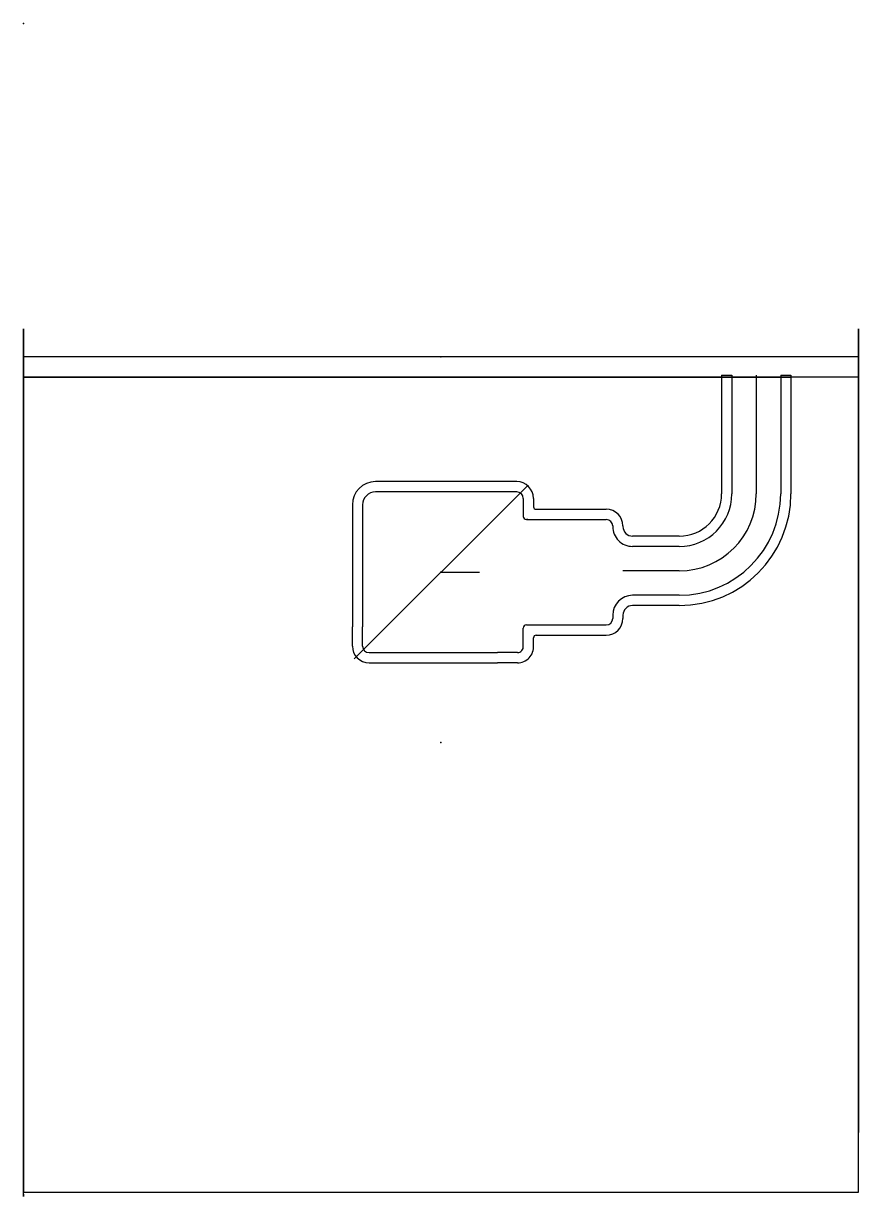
# Model space of a CAD drawing. Header units: centimetres. Extents: x -3.25 to 3.25, y -3.53 to 5.6.
import ezdxf

# ---------------------------------------------------------------- set-up
doc = ezdxf.new("R2010")
doc.units = ezdxf.units.CM
doc.header["$MEASUREMENT"] = 0
for name, color, linetype in [('Base_Base', 7, 'Continuous'), ('Base_Base side view', 7, 'Continuous'), ('Base_Cord hole', 7, 'Continuous'), ('Base_Sketch9', 7, 'Continuous'), ('Base_Switch Holder', 7, 'Continuous'), ('Low Profile Switch v18_Sketch1', 7, 'Continuous'), ('Top_Sketch1', 7, 'Continuous'), ('Top_Sketch2', 7, 'Continuous'), ('Top_Sketch3', 7, 'Continuous')]:
    doc.layers.add(name, color=color, linetype=linetype)

# ---------------------------------------------------------------- blocks, each defined once
blk = doc.blocks.new('Base')
at = {"layer": 'Base_Base'}
for p, q in [((3.25, 3), (-3.25, 3)), ((-3.25, 3), (-3.25, -3.5)), ((3.25, -3.5), (3.25, 3)), ((-3.25, -3.5), (3.25, -3.5))]:
    blk.add_line(p, q, dxfattribs=at)
for p in [(0, 3), (0, 0), (0, 0)]:
    blk.add_point(p, dxfattribs=at)
at = {"layer": 'Base_Base side view'}
for p, q in [((-3.25, 3, 0.7844), (-3.25, 2.8422, 0.7873)), ((-3.25, 3, 0.9394), (-3.25, 3, 0.7844)), ((-3.25, 2.8422, 0.22), (-3.25, 3, 0.22)), ((-3.25, 3, 0.9394), (-3.25, 3, 0.22)), ((-3.25, 2.8422, 0.94), (-3.25, 2.8422, 0.8562)), ((-3.25, 2.8422, 0.94), (-3.25, 2.8422, 0.22))]:
    blk.add_line(p, q, dxfattribs=at)
at = {"layer": 'Base_Base side view', "extrusion": (-1, -5.55112e-16, 0)}
blk.add_arc((-2.9217, 1.0959, 3.25), 0.175, 297.02224, 243.415, dxfattribs=at)
at = {"layer": 'Base_Base side view'}
for p in [(-3.25, 3, 0.22), (-3.25, 0)]:
    blk.add_point(p, dxfattribs=at)
at = {"layer": 'Base_Cord hole'}
for p, q in [((3.25, 2.8422, 0.94), (-3.25, 2.8422, 0.94)), ((-3.25, 2.8422, 0.22), (2.1842, 2.8422, 0.22)), ((-3.25, 2.8422, 0.94), (-3.25, 2.8422, 0.22)), ((2.1842, 2.8422, 0.22), (2.1842, 2.8422, 0.62)), ((2.1842, 2.8422, 0.62), (2.2641, 2.8422, 0.62)), ((2.2641, 2.8422, 0.22), (2.6442, 2.8422, 0.62)), ((2.2641, 2.8422, 0.62), (2.2641, 2.8422, 0.22)), ((2.2641, 2.8422, 0.22), (2.6442, 2.8422, 0.22)), ((2.6442, 2.8422, 0.22), (2.2641, 2.8422, 0.62)), ((2.6442, 2.8422, 0.22), (2.6442, 2.8422, 0.62)), ((2.6442, 2.8422, 0.62), (2.7242, 2.8422, 0.62)), ((2.7242, 2.8422, 0.62), (2.7242, 2.8422, 0.22)), ((3.25, 2.8422, 0.22), (3.25, 2.8422, 0.94))]:
    blk.add_line(p, q, dxfattribs=at)
at = {"layer": 'Base_Cord hole', "extrusion": (5.46571e-16, -1, 0)}
blk.add_circle((2.4542, 0.42, -2.8422), 0.19, dxfattribs=at)
at = {"layer": 'Base_Cord hole'}
for p in [(0, 2.8422), (2.4542, 2.8422, 0.42)]:
    blk.add_point(p, dxfattribs=at)
at = {"layer": 'Base_Sketch9'}
for p, q in [((3.25, 2.8932, 1.2451), (3.25, -3.0347, 0.7192)), ((3.25, -3.0153, 0.5001), (3.25, 2.6247, 1.0005)), ((3.25, -3.0347, 0.7192), (3.25, -3.0153, 0.5001))]:
    blk.add_line(p, q, dxfattribs=at)
at = {"layer": 'Base_Sketch9', "extrusion": (1, 3.55271e-16, 0)}
blk.add_arc((2.9197, 0.9463, 3.25), 0.3, 169.60387, 95.06988, dxfattribs=at)
at = {"layer": 'Base_Sketch9'}
blk.add_point((3.25, 0), dxfattribs=at)
at = {"layer": 'Base_Switch Holder'}
for p, q in [((-3.25, 3, 0.22), (-3.25, -3.5, 0.22)), ((3.25, 3, 0.22), (-3.25, 3, 0.22)), ((-3.25, 3, 0.22), (-3.25, 2.8488, 0.22)), ((3.25, -3.5, 0.22), (3.25, 3, 0.22)), ((2.1842, 2.8595, 0.22), (2.1842, 1.9357, 0.22)), ((2.1842, 2.8595, 0.22), (2.2641, 2.8595, 0.22)), ((2.2641, 2.8595, 0.22), (2.2641, 1.9357, 0.22)), ((2.4542, 2.8595, 0.22), (2.4542, 1.9357, 0.22)), ((2.6442, 2.8595, 0.22), (2.6442, 1.9357, 0.22)), ((2.6442, 2.8595, 0.22), (2.7242, 2.8595, 0.22)), ((2.7242, 2.8595, 0.22), (2.7242, 1.9357, 0.22)), ((0.44, 2.0299, 0.22), (-0.51, 2.0299, 0.22)), ((0.44, 2.0299, 0.22), (0.44, 2.0299, 0.22)), ((0.59, 2.0299, 0.22), (0.44, 2.0299, 0.22)), ((0.44, 2.0299, 0.22), (0.44, 2.0299, 0.22)), ((-0.675, 0.6501, 0.22), (0.675, 1.9999, 0.22)), ((0.44, 1.9499, 0.22), (-0.51, 1.9499, 0.22)), ((0.59, 1.9499, 0.22), (0.44, 1.9499, 0.22)), ((0.44, 1.9499, 0.22), (0.44, 1.9499, 0.22)), ((-0.69, 1.8499, 0.22), (-0.69, 1.7499, 0.22)), ((-0.61, 1.8499, 0.22), (-0.61, 1.7499, 0.22)), ((0.64, 1.8999, 0.22), (0.64, 1.7599, 0.22)), ((0.72, 1.8999, 0.22), (0.72, 1.8349, 0.22)), ((-0.69, 1.7499, 0.22), (-0.69, 0.8999, 0.22)), ((-0.61, 1.7499, 0.22), (-0.61, 0.8999, 0.22)), ((0.675, 1.7349, 0.22), (0.665, 1.7349, 0.22)), ((0.665, 1.7349, 0.22), (1.2863, 1.7349, 0.22)), ((0.74, 1.8149, 0.22), (1.2863, 1.8149, 0.22)), ((1.3363, 1.6849, 0.22), (1.3363, 1.6808, 0.22)), ((1.4163, 1.6849, 0.22), (1.4163, 1.6807, 0.22)), ((1.8542, 1.6057, 0.22), (1.4913, 1.6057, 0.22)), ((1.8542, 1.5258, 0.22), (1.4913, 1.5258, 0.22)), ((0, 1.325, 0.22), (0.3, 1.325, 0.22)), ((1.8542, 1.3357, 0.22), (1.4163, 1.3357, 0.22)), ((1.8542, 1.1457, 0.22), (1.4913, 1.1457, 0.22)), ((1.8542, 1.0657, 0.22), (1.4913, 1.0657, 0.22)), ((0.665, 0.9151, 0.22), (1.2863, 0.9151, 0.22)), ((1.3363, 0.9907, 0.22), (1.3363, 0.9651, 0.22)), ((1.4163, 0.9907, 0.22), (1.4163, 0.9651, 0.22)), ((-0.69, 0.7499, 0.22), (-0.69, 0.8999, 0.22)), ((-0.61, 0.7499, 0.22), (-0.61, 0.8999, 0.22)), ((0.64, 0.7501, 0.22), (0.64, 0.8901, 0.22)), ((0.74, 0.8351, 0.22), (1.2863, 0.8351, 0.22)), ((0.72, 0.7541, 0.22), (0.72, 0.8151, 0.22)), ((-0.56, 0.6999, 0.22), (-0.41, 0.6999, 0.22)), ((-0.41, 0.6999, 0.22), (0.44, 0.7001, 0.22)), ((0.5951, 0.7001, 0.22), (0.44, 0.7001, 0.22)), ((-0.56, 0.6199, 0.22), (-0.41, 0.6199, 0.22)), ((-0.41, 0.6199, 0.22), (0.44, 0.6201, 0.22)), ((0.5943, 0.6201, 0.22), (0.44, 0.6201, 0.22)), ((-3.25, -3.5, 0.22), (3.25, -3.5, 0.22)), ((-3.25, -3.5, 0.22), (3.25, -3.5, 0.22))]:
    blk.add_line(p, q, dxfattribs=at)
for centre, radius, start, end in [((-0.51, 1.8499, 0.22), 0.18, 90, 180), ((0.59, 1.8999, 0.22), 0.13, 0, 90), ((-0.51, 1.8499, 0.22), 0.1, 90, 180), ((0.59, 1.8999, 0.22), 0.05, 360, 90), ((1.8542, 1.9357, 0.22), 0.87, 270.00008, 0), ((1.8542, 1.9357, 0.22), 0.41, 270.00008, 0), ((1.8542, 1.9357, 0.22), 0.33, 270.00008, 0), ((1.8542, 1.9357, 0.22), 0.79, 270.00008, 0), ((1.8542, 1.9357, 0.22), 0.6, 270.00008, 0), ((0.74, 1.8349, 0.22), 0.02, 180, 270), ((0.665, 1.7599, 0.22), 0.025, 180, 269.89008), ((0.675, 1.7599, 0.22), 0.025, 269.89008, 272.24749), ((1.2863, 1.6849, 0.22), 0.13, 0, 90), ((1.2863, 1.6849, 0.22), 0.05, 0, 90), ((1.4913, 1.6808, 0.22), 0.155, 180, 270.00009), ((1.4913, 1.6807, 0.22), 0.075, 180.00008, 270.00008), ((1.4913, 0.9907, 0.22), 0.155, 90.00008, 180), ((1.4913, 0.9907, 0.22), 0.075, 90.00008, 180), ((0.665, 0.8901, 0.22), 0.025, 90.10992, 180), ((1.2863, 0.9651, 0.22), 0.05, 270, 360), ((1.2863, 0.9651, 0.22), 0.13, 270, 360), ((0.74, 0.8151, 0.22), 0.02, 90, 180), ((-0.56, 0.7499, 0.22), 0.13, 180, 270), ((-0.56, 0.7499, 0.22), 0.05, 180, 270), ((0.5963, 0.7442, 0.22), 0.1241, 269.08179, 4.59497), ((0.5963, 0.7442, 0.22), 0.0441, 268.45963, 7.71199)]:
    blk.add_arc(centre, radius, start, end, dxfattribs=at)
for p in [(0, 1.325, 0.22), (0, 0, 0.22)]:
    blk.add_point(p, dxfattribs=at)
blk = doc.blocks.new('Top')
at = {"layer": 'Top_Sketch1'}
for p, q in [((-3.25, 3.0947, 0.9463), (-3.25, 3.0573, 0.6797)), ((-3.25, 2.9197, 0.9463), (-3.25, 2.6197, 0.9463)), ((-3.25, 2.9197, 0.9463), (-3.25, 2.6197, 0.9463)), ((-3.25, -3.5328, 0.675), (-3.25, 2.8932, 1.2451)), ((-3.25, 2.7447, 0.9463), (-3.25, 2.7822, 0.6797)), ((-3.25, -3.5133, 0.4559), (-3.25, 2.6247, 1.0005)), ((-3.25, -3.5133, 0.4559), (-3.25, -3.5328, 0.675))]:
    blk.add_line(p, q, dxfattribs=at)
at = {"layer": 'Top_Sketch1', "extrusion": (-1, -7.77156e-16, 0)}
for radius in [0.3, 0.175]:
    blk.add_circle((-2.9197, 0.9463, 3.25), radius, dxfattribs=at)
at = {"layer": 'Top_Sketch1'}
blk.add_point((-3.25, 0), dxfattribs=at)
at = {"layer": 'Top_Sketch2'}
for p, q in [((-3.25, 3.0573, 0.6797), (-3.25, 3.0805, 0.8451)), ((-3.25, -3.0347, 0.7192), (-3.25, 2.8932, 1.2451)), ((-3.25, 2.759, 0.8451), (-3.25, 2.7822, 0.6797)), ((-3.25, 2.6247, 1.0005), (-3.25, -3.0153, 0.5001)), ((-3.25, -3.0153, 0.5001), (-3.25, -3.0347, 0.7192))]:
    blk.add_line(p, q, dxfattribs=at)
at = {"layer": 'Top_Sketch2', "extrusion": (-1, -3.55271e-16, 0)}
blk.add_circle((-2.9197, 0.9463, 3.25), 0.3, dxfattribs=at)
at = {"layer": 'Top_Sketch2', "extrusion": (-1, -3.55271e-16, -6.16298e-33)}
blk.add_arc((-2.9197, 0.9463, 3.25), 0.3, 84.93012, 242.71413, dxfattribs=at)
at = {"layer": 'Top_Sketch2', "extrusion": (-1, -3.55271e-16, -4.93038e-32)}
blk.add_arc((-2.9197, 0.9463, 3.25), 0.19, 327.79565, 212.20435, dxfattribs=at)
at = {"layer": 'Top_Sketch2', "extrusion": (-1, -3.55271e-16, 2.46519e-32)}
blk.add_arc((-2.9197, 0.9463, 3.25), 0.3, 297.28587, 10.39613, dxfattribs=at)
at = {"layer": 'Top_Sketch2'}
for p in [(-3.25, 2.9197, 1.152), (-3.25, 0)]:
    blk.add_point(p, dxfattribs=at)
at = {"layer": 'Top_Sketch3'}
for p, q in [((3.25, 3.0805, 0.8451), (3.25, 3.0573, 0.6797)), ((3.25, 2.8932, 1.2451), (3.25, -3.0347, 0.7192)), ((3.25, 2.7822, 0.6797), (3.25, 2.759, 0.8451)), ((3.25, -3.0153, 0.5001), (3.25, 2.6247, 1.0005)), ((3.25, -3.0347, 0.7192), (3.25, -3.0153, 0.5001))]:
    blk.add_line(p, q, dxfattribs=at)
at = {"layer": 'Top_Sketch3', "extrusion": (1, 3.55271e-16, 0)}
blk.add_circle((2.9197, 0.9463, 3.25), 0.3, dxfattribs=at)
for start, end in [(297.28587, 95.06988), (169.60387, 242.71413)]:
    blk.add_arc((2.9197, 0.9463, 3.25), 0.3, start, end, dxfattribs=at)
at = {"layer": 'Top_Sketch3', "extrusion": (1, 3.55271e-16, 2.46519e-32)}
blk.add_arc((2.9197, 0.9463, 3.25), 0.19, 327.79565, 212.20435, dxfattribs=at)
at = {"layer": 'Top_Sketch3'}
blk.add_point((3.25, 0), dxfattribs=at)

msp = doc.modelspace()

# ---------------------------------------------------------------- linework, layer by layer
at = {"layer": 'Low Profile Switch v18_Sketch1'}
for p, q in [((-3.25, -3.0347, 0.7192), (-3.25, 2.8932, 1.2451)), ((-3.25, 2.6247, 1.0005), (-3.25, -3.0153, 0.5001)), ((-3.25, -3.0153, 0.5001), (-3.25, -3.0347, 0.7192))]:
    msp.add_line(p, q, dxfattribs=at)
at = {"layer": 'Low Profile Switch v18_Sketch1', "extrusion": (-1, 7.36348e-16, 6.53272e-17)}
msp.add_arc((-2.9197, 0.9463, 3.25), 0.3, 84.93012, 10.39613, dxfattribs=at)
at = {"layer": 'Low Profile Switch v18_Sketch1'}
msp.add_point((-3.25, 5.5951, 2.7935), dxfattribs=at)

# ---------------------------------------------------------------- block references
for name in ['Top', 'Base']:
    msp.add_blockref(name, (0, 0))

doc.saveas('drawing.dxf')
